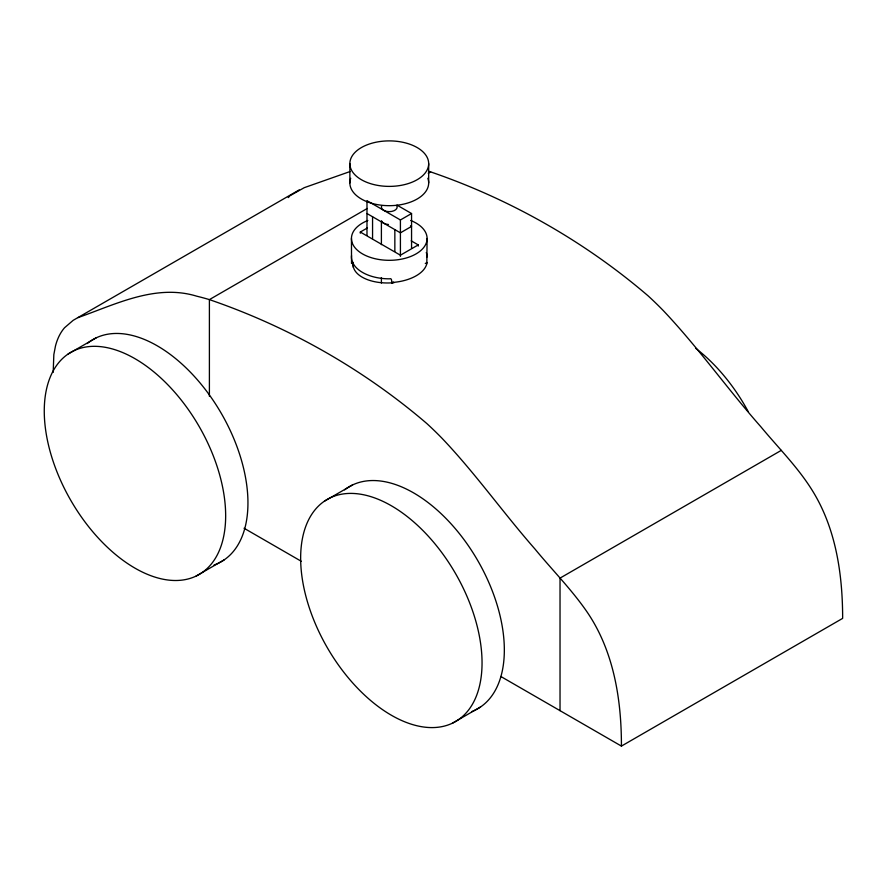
<?xml version="1.0" encoding="UTF-8"?>
<svg xmlns="http://www.w3.org/2000/svg" width="887" height="887" viewBox="0 0 887 887"><rect width="100%" height="100%" fill="white"/><g stroke="black" fill="none" stroke-linecap="round" stroke-linejoin="round"><path stroke-width="1.33" d="M427.09 238.481L426.824 263.705M351.529 255.622L351.452 256.908A37.819 21.831 0 0 0 389.271 278.828C393.562 277.409 389.715 284.383 393.961 282.742M288.253 197.579L289.894 195.938M290.803 195.273L304.241 187.678L350.199 171.49M53.187 372.363L53.841 354.589L55.471 346.03A94.144 54.351 60 0 1 64.54 327.758L73.177 320.329L299.218 189.896M68.099 354.046L96.173 337.858M367.251 208.478L209.399 299.618A376.487 217.37 60 0 0 196.825 296.214C155.857 283.629 115.831 304.285 77.989 317.624M428.233 173.264L430.627 171.89C509.859 199.032 584.533 241.353 648.12 295.87A262.918 151.799 60 0 1 663.243 310.539C698.08 347.305 727.351 388.872 760.88 426.791C778.553 448.123 798.5 467.804 812.98 491.586C836.108 529.417 842.617 574.732 842.65 618.372L621.421 746.1L500.822 676.482M360.299 233.203L360.299 232.05L367.429 227.926M369.081 201.87L400.414 219.965L411.557 213.534L411.557 248.127M353.259 267.309L353.259 262.452L351.529 263.45L351.452 238.481M360.299 232.05L400.414 255.201L418.243 244.912L418.243 246.065M391.644 282.931L393.373 281.933M425.283 263.506L427.024 262.508M324.498 501.133L352.56 484.945M196.049 576.095A128.271 74.053 60 0 0 162.487 379.514A128.271 74.053 60 0 0 46.357 434.63A128.271 74.053 60 0 0 196.049 576.095L224.112 559.919M781.259 450.385L560.03 578.113L560.03 710.664M452.437 723.182A128.271 74.053 60 0 0 418.875 526.601A128.271 74.053 60 0 0 302.744 581.717A128.271 74.053 60 0 0 452.437 723.182L480.499 707.006M396.932 205.085L411.557 213.534M368.038 201.271L366.985 200.662L366.985 235.266M410.515 225.797L411.557 226.396L400.414 232.837L366.985 213.534M411.169 240.82L418.243 244.912M244.047 528.231L301.281 561.283M621.421 746.1C621.51 699.399 613.704 650.581 586.673 611.387C571.25 589.123 552.069 569.842 534.916 548.964C503.129 512.741 475.266 473.192 442.014 438.267A262.918 151.799 60 0 0 426.891 423.598C363.304 369.081 288.63 326.76 209.399 299.618L209.399 396.323M428.676 163.64A39.394 22.74 0 0 1 369.58 183.343A39.394 22.74 0 0 1 369.58 143.938A39.394 22.74 0 0 1 428.676 163.64L428.676 182.944M400.414 219.965L400.414 254.558M400.414 255.201L400.414 256.365M394.848 229.622L394.848 251.442M381.399 221.34L381.399 244.646M381.399 277.564L381.399 283.042M372.562 216.75L372.562 238.581M349.877 163.64L349.877 182.944M396.777 205.717A7.883 4.546 0 0 1 389.271 211.649A7.883 4.546 0 0 1 381.765 205.717M388.462 224.489A7.883 4.546 0 0 1 381.565 220.896M427.833 178.276A39.394 22.74 0 0 1 389.271 205.684A39.394 22.74 0 0 1 350.709 178.276M87.181 343.591A128.271 74.053 60 0 1 221.739 414.14A128.271 74.053 60 0 1 214.055 564.986M695.785 348.38A128.271 74.053 60 0 1 748.118 411.413M344.622 489.835A128.271 74.053 60 0 1 478.204 561.36A128.271 74.053 60 0 1 471.54 711.673M428.488 171.258A376.487 217.37 60 0 1 430.627 171.89M410.703 220.486A37.819 21.831 0 0 1 417.6 252.95A37.819 21.831 0 0 1 360.954 252.95A37.819 21.831 0 0 1 367.839 220.486M426.292 252.518A37.819 21.831 0 0 1 427.09 256.997M351.596 263.45A37.697 18.793 -6 0 1 351.873 262.253M426.78 263.783A37.797 20.379 -2.4 0 1 393.872 282.354M353.026 264.592A36.378 18.594 -3.6 0 1 353.237 262.452M392.564 282.787A36.4 19.503 -2.4 0 1 353.07 264.592"/></g></svg>
